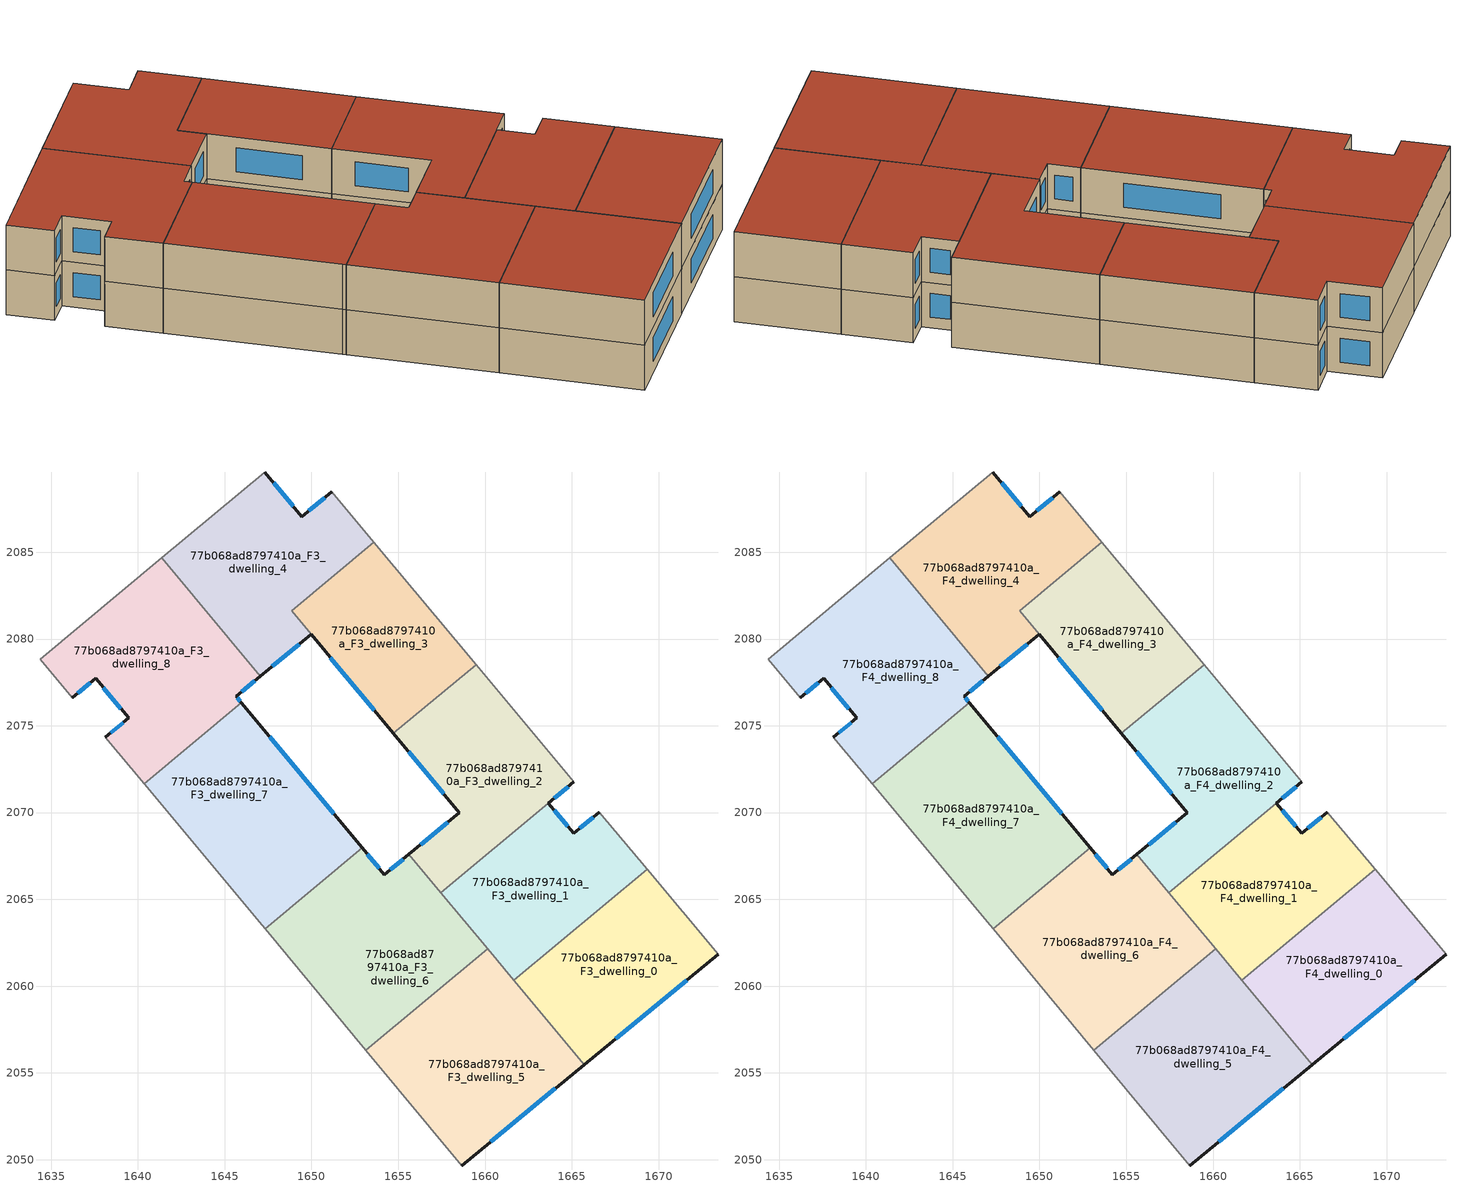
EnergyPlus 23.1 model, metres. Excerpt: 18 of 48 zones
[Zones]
77b068ad8797410a_F3_dwelling_0
 floor to 77b068ad8797410a_F2_dwelling_8 (EU_floor_Construction): 1669.34,2066.72 1673.42,2061.83 1666.07,2055.77 1662.02,2060.62 z9
 floor to 77b068ad8797410a_F2_dwelling_9 (EU_floor_Construction): 1662.02,2060.62 1666.07,2055.77 1665.71,2055.47 1661.67,2060.33 z9
 wall outside (EU_wall_Construction): 1665.71,2055.47 1673.42,2061.83 z9:12
 wall to 77b068ad8797410a_F3_dwelling_1 (EU_wall_Construction): 1669.34,2066.72 1661.67,2060.33 z9:12
 wall adiabatic (EU_wall_Construction): 1673.42,2061.83 1669.34,2066.72 z9:12
 wall to 77b068ad8797410a_F3_dwelling_5 (EU_wall_Construction): 1661.67,2060.33 1665.71,2055.47 z9:12
 window (EU_Window_Construction): 1667.52,2056.97 1671.61,2060.34 z9.7:11.3
77b068ad8797410a_F3_dwelling_1
 floor to 77b068ad8797410a_F2_dwelling_6 (EU_floor_Construction): 1666.59,2070.02 1669.15,2066.96 1661.56,2060.64 1657.54,2065.46 1663.66,2070.55 1665.12,2068.8 z9
 floor to 77b068ad8797410a_F2_dwelling_8 (EU_floor_Construction): 1669.15,2066.96 1669.34,2066.72 1662.02,2060.62 1661.83,2060.86 z9
 floor to 77b068ad8797410a_F2_dwelling_9 (EU_floor_Construction): 1661.83,2060.86 1662.02,2060.62 1661.67,2060.33 1661.47,2060.56 1661.56,2060.64 z9
 floor to 77b068ad8797410a_F2_dwelling_7 (EU_floor_Construction): 1657.54,2065.46 1661.56,2060.64 1661.47,2060.56 1657.46,2065.38 z9
 wall outside (EU_wall_Construction): 1666.59,2070.02 1665.12,2068.8 1663.66,2070.55 z9:12
 wall to 77b068ad8797410a_F3_dwelling_2 (EU_wall_Construction): 1663.66,2070.55 1657.46,2065.38 z9:12
 wall adiabatic (EU_wall_Construction): 1669.34,2066.72 1666.59,2070.02 z9:12
 wall to 77b068ad8797410a_F3_dwelling_6 (EU_wall_Construction): 1657.46,2065.38 1660.14,2062.16 z9:12
 wall to 77b068ad8797410a_F3_dwelling_5 (EU_wall_Construction): 1660.14,2062.16 1661.67,2060.33 z9:12
 window (EU_Window_Construction): 1664.78,2069.21 1664,2070.14 / 1666.25,2069.73 1665.47,2069.09 z9.7:11.3
77b068ad8797410a_F3_dwelling_2
 floor to 77b068ad8797410a_F2_dwelling_4 (EU_floor_Construction): 1659.48,2078.53 1664.75,2072.22 1657.08,2065.84 1655.62,2067.59 1658.53,2070 1654.72,2074.57 z9
 floor to 77b068ad8797410a_F2_dwelling_6 (EU_floor_Construction): 1664.75,2072.22 1665.13,2071.77 1663.66,2070.55 1657.54,2065.46 1657.17,2065.91 z9
 floor to 77b068ad8797410a_F2_dwelling_7 (EU_floor_Construction): 1657.17,2065.91 1657.54,2065.46 1657.46,2065.38 1657.08,2065.84 z9
 wall outside (EU_wall_Construction): 1654.72,2074.57 1658.53,2070 1655.62,2067.59 / 1663.66,2070.55 1665.13,2071.77 z9:12
 wall to 77b068ad8797410a_F3_dwelling_3 (EU_wall_Construction): 1659.48,2078.53 1654.72,2074.57 z9:12
 wall adiabatic (EU_wall_Construction): 1665.13,2071.77 1659.48,2078.53 z9:12
 wall to 77b068ad8797410a_F3_dwelling_6 (EU_wall_Construction): 1655.62,2067.59 1657.45,2065.38 z9:12
 window (EU_Window_Construction): 1657.84,2069.43 1656.3,2068.16 / 1655.62,2073.49 1657.63,2071.07 / 1664,2070.84 1664.78,2071.48 z9.7:11.3
77b068ad8797410a_F3_dwelling_3
 floor to 77b068ad8797410a_F2_dwelling_2 (EU_floor_Construction): 1653.71,2085.44 1659.33,2078.71 1654.57,2074.75 1648.97,2081.48 z9
 floor to 77b068ad8797410a_F2_dwelling_0 (EU_floor_Construction): 1653.6,2085.57 1653.71,2085.44 1648.97,2081.48 1648.85,2081.62 z9
 floor to 77b068ad8797410a_F2_dwelling_4 (EU_floor_Construction): 1659.33,2078.71 1659.48,2078.53 1654.72,2074.57 1654.57,2074.75 z9
 wall outside (EU_wall_Construction): 1649.98,2080.27 1654.72,2074.57 z9:12
 wall to 77b068ad8797410a_F3_dwelling_4 (EU_wall_Construction): 1653.6,2085.57 1648.85,2081.62 1649.97,2080.28 z9:12
 wall adiabatic (EU_wall_Construction): 1659.48,2078.53 1653.6,2085.57 z9:12
 window (EU_Window_Construction): 1651.09,2078.93 1653.61,2075.91 z9.7:11.3
77b068ad8797410a_F3_dwelling_4
 floor to 77b068ad8797410a_F2_dwelling_0 (EU_floor_Construction): 1651.16,2088.49 1653.59,2085.58 1648.85,2081.62 1648.97,2081.48 1646.25,2079.22 1641.58,2084.84 1647.31,2089.6 1649.45,2087.05 z9
 floor to 77b068ad8797410a_F2_dwelling_2 (EU_floor_Construction): 1648.97,2081.48 1649.97,2080.28 1647.06,2077.87 1646.06,2079.06 z9
 floor to 77b068ad8797410a_F2_dwelling_1 (EU_floor_Construction): 1641.58,2084.84 1646.25,2079.22 1646.06,2079.06 1641.38,2084.68 z9
 wall outside (EU_wall_Construction): 1647.06,2077.87 1649.97,2080.28 / 1651.16,2088.49 1649.45,2087.05 1647.31,2089.6 z9:12
 wall to 77b068ad8797410a_F3_dwelling_8 (EU_wall_Construction): 1641.38,2084.68 1647.06,2077.87 z9:12
 wall adiabatic (EU_wall_Construction): 1647.31,2089.6 1641.38,2084.68 / 1653.59,2085.58 1651.16,2088.49 z9:12
 window (EU_Window_Construction): 1647.74,2078.43 1649.29,2079.71 / 1648.95,2087.65 1647.81,2089 / 1650.76,2088.15 1649.85,2087.39 z9.7:11.3
77b068ad8797410a_F3_dwelling_5
 floor to 77b068ad8797410a_F2_dwelling_9 (EU_floor_Construction): 1661.47,2060.56 1665.71,2055.47 1658.66,2049.66 1654.46,2054.72 z9
 floor to 77b068ad8797410a_F2_dwelling_7 (EU_floor_Construction): 1660.14,2062.16 1661.47,2060.56 1654.46,2054.72 1653.13,2056.32 z9
 wall outside (EU_wall_Construction): 1658.66,2049.66 1665.71,2055.47 z9:12
 wall to 77b068ad8797410a_F3_dwelling_6 (EU_wall_Construction): 1660.14,2062.16 1653.13,2056.32 z9:12
 wall adiabatic (EU_wall_Construction): 1653.13,2056.32 1658.66,2049.66 z9:12
 window (EU_Window_Construction): 1660.32,2051.02 1664.06,2054.11 z9.7:11.3
77b068ad8797410a_F3_dwelling_6
 floor to 77b068ad8797410a_F2_dwelling_5 (EU_floor_Construction): 1654.82,2066.93 1656.28,2065.17 1650.07,2060 1647.32,2063.32 1652.91,2067.97 1654.2,2066.42 z9
 floor to 77b068ad8797410a_F2_dwelling_7 (EU_floor_Construction): 1657.08,2065.84 1660.14,2062.16 1653.13,2056.32 1650.07,2060 z9
 floor to 77b068ad8797410a_F2_dwelling_4 (EU_floor_Construction): 1655.62,2067.59 1657.08,2065.84 1656.28,2065.17 1654.82,2066.93 z9
 wall outside (EU_wall_Construction): 1655.62,2067.59 1654.2,2066.42 1652.91,2067.97 z9:12
 wall adiabatic (EU_wall_Construction): 1647.32,2063.32 1653.13,2056.32 z9:12
 wall to 77b068ad8797410a_F3_dwelling_7 (EU_wall_Construction): 1652.91,2067.97 1647.32,2063.32 z9:12
 window (EU_Window_Construction): 1653.9,2066.79 1653.22,2067.61 / 1655.28,2067.32 1654.54,2066.7 z9.7:11.3
77b068ad8797410a_F3_dwelling_7
 floor to 77b068ad8797410a_F2_dwelling_5 (EU_floor_Construction): 1650.26,2071.16 1652.91,2067.97 1647.32,2063.32 1647.16,2063.51 1644.66,2066.5 z9
 floor to 77b068ad8797410a_F2_dwelling_2 (EU_floor_Construction): 1645.96,2076.33 1650.26,2071.16 1650.22,2071.13 1645.92,2076.3 z9
 floor adiabatic (EU_floor_Construction): 1645.92,2076.3 1650.22,2071.13 1650.26,2071.16 1644.66,2066.5 1640.35,2071.66 z9
 wall outside (EU_wall_Construction): 1652.91,2067.97 1645.96,2076.33 z9:12
 wall adiabatic (EU_wall_Construction): 1640.35,2071.66 1647.16,2063.51 1647.32,2063.32 z9:12
 wall to 77b068ad8797410a_F3_dwelling_8 (EU_wall_Construction): 1645.96,2076.33 1640.35,2071.66 z9:12
 window (EU_Window_Construction): 1651.28,2069.94 1647.59,2074.37 z9.7:11.3
77b068ad8797410a_F3_dwelling_8
 floor to 77b068ad8797410a_F2_dwelling_1 (EU_floor_Construction): 1641.38,2084.68 1646.06,2079.06 1639.05,2073.22 1638.12,2074.33 1639.47,2075.45 1637.56,2077.74 1636.22,2076.61 1634.36,2078.84 z9
 floor to 77b068ad8797410a_F2_dwelling_3 (EU_floor_Construction): 1644.61,2077.86 1645.92,2076.3 1640.35,2071.66 1639.05,2073.22 z9
 floor to 77b068ad8797410a_F2_dwelling_2 (EU_floor_Construction): 1646.06,2079.06 1647.06,2077.87 1645.65,2076.7 1645.96,2076.33 1645.92,2076.3 1644.61,2077.86 z9
 wall outside (EU_wall_Construction): 1645.96,2076.33 1645.65,2076.7 1647.06,2077.87 / 1636.22,2076.61 1637.56,2077.74 1639.47,2075.45 1638.12,2074.33 z9:12
 wall adiabatic (EU_wall_Construction): 1641.38,2084.68 1634.36,2078.84 1636.22,2076.61 / 1638.12,2074.33 1640.35,2071.66 z9:12
 window (EU_Window_Construction): 1645.98,2076.98 1646.73,2077.59 / 1645.89,2076.42 1645.72,2076.62 / 1639.15,2075.19 1638.44,2074.59 / 1638.01,2077.2 1639.02,2075.99 / 1636.53,2076.88 1637.25,2077.47 z9.7:11.3
77b068ad8797410a_F4_dwelling_0
 floor to 77b068ad8797410a_F3_dwelling_0 (EU_floor_Construction): 1669.34,2066.72 1673.42,2061.83 1665.71,2055.47 1661.67,2060.33 z12
 wall outside (EU_wall_Construction): 1665.71,2055.47 1673.42,2061.83 z12:15
 wall to 77b068ad8797410a_F4_dwelling_1 (EU_wall_Construction): 1669.34,2066.72 1661.67,2060.33 z12:15
 wall adiabatic (EU_wall_Construction): 1673.42,2061.83 1669.34,2066.72 z12:15
 wall to 77b068ad8797410a_F4_dwelling_5 (EU_wall_Construction): 1661.67,2060.33 1665.71,2055.47 z12:15
 window (EU_Window_Construction): 1667.52,2056.97 1671.61,2060.34 z12.7:14.3
 roof outside (EU_roof_Construction): 1673.42,2061.83 1669.34,2066.72 1661.67,2060.33 1665.71,2055.47 z15
77b068ad8797410a_F4_dwelling_1
 floor to 77b068ad8797410a_F3_dwelling_1 (EU_floor_Construction): 1666.59,2070.02 1669.34,2066.72 1661.67,2060.33 1657.46,2065.38 1663.66,2070.55 1665.12,2068.8 z12
 wall outside (EU_wall_Construction): 1666.59,2070.02 1665.12,2068.8 1663.66,2070.55 z12:15
 wall to 77b068ad8797410a_F4_dwelling_2 (EU_wall_Construction): 1663.66,2070.55 1657.46,2065.38 z12:15
 wall adiabatic (EU_wall_Construction): 1669.34,2066.72 1666.59,2070.02 z12:15
 wall to 77b068ad8797410a_F4_dwelling_6 (EU_wall_Construction): 1657.46,2065.38 1660.14,2062.16 z12:15
 wall to 77b068ad8797410a_F4_dwelling_5 (EU_wall_Construction): 1660.14,2062.16 1661.67,2060.33 z12:15
 window (EU_Window_Construction): 1664.78,2069.21 1664,2070.14 / 1666.25,2069.73 1665.47,2069.09 z12.7:14.3
 roof outside (EU_roof_Construction): 1669.34,2066.72 1666.59,2070.02 1665.12,2068.8 1663.66,2070.55 1657.46,2065.38 1661.67,2060.33 z15
77b068ad8797410a_F4_dwelling_2
 floor to 77b068ad8797410a_F3_dwelling_2 (EU_floor_Construction): 1659.48,2078.53 1665.13,2071.77 1663.66,2070.55 1657.46,2065.38 1655.62,2067.59 1658.53,2070 1654.72,2074.57 z12
 wall outside (EU_wall_Construction): 1654.72,2074.57 1658.53,2070 1655.62,2067.59 / 1663.66,2070.55 1665.13,2071.77 z12:15
 wall to 77b068ad8797410a_F4_dwelling_3 (EU_wall_Construction): 1659.48,2078.53 1654.72,2074.57 z12:15
 wall adiabatic (EU_wall_Construction): 1665.13,2071.77 1659.48,2078.53 z12:15
 wall to 77b068ad8797410a_F4_dwelling_6 (EU_wall_Construction): 1655.62,2067.59 1657.45,2065.38 z12:15
 window (EU_Window_Construction): 1657.84,2069.43 1656.3,2068.16 / 1655.62,2073.49 1657.63,2071.07 / 1664,2070.84 1664.78,2071.48 z12.7:14.3
 roof outside (EU_roof_Construction): 1663.66,2070.55 1665.13,2071.77 1659.48,2078.53 1654.72,2074.57 1658.53,2070 1655.62,2067.59 1657.46,2065.38 z15
77b068ad8797410a_F4_dwelling_3
 floor to 77b068ad8797410a_F3_dwelling_3 (EU_floor_Construction): 1653.6,2085.57 1659.48,2078.53 1654.72,2074.57 1648.85,2081.62 z12
 wall outside (EU_wall_Construction): 1649.98,2080.27 1654.72,2074.57 z12:15
 wall to 77b068ad8797410a_F4_dwelling_4 (EU_wall_Construction): 1653.6,2085.57 1648.85,2081.62 1649.97,2080.28 z12:15
 wall adiabatic (EU_wall_Construction): 1659.48,2078.53 1653.6,2085.57 z12:15
 window (EU_Window_Construction): 1651.09,2078.93 1653.61,2075.91 z12.7:14.3
 roof outside (EU_roof_Construction): 1659.48,2078.53 1653.6,2085.57 1648.85,2081.62 1654.72,2074.57 z15
77b068ad8797410a_F4_dwelling_4
 floor to 77b068ad8797410a_F3_dwelling_4 (EU_floor_Construction): 1651.16,2088.49 1653.59,2085.58 1648.85,2081.62 1649.97,2080.28 1647.06,2077.87 1641.38,2084.68 1647.31,2089.6 1649.45,2087.05 z12
 wall outside (EU_wall_Construction): 1647.06,2077.87 1649.97,2080.28 / 1651.16,2088.49 1649.45,2087.05 1647.31,2089.6 z12:15
 wall to 77b068ad8797410a_F4_dwelling_8 (EU_wall_Construction): 1641.38,2084.68 1647.06,2077.87 z12:15
 wall adiabatic (EU_wall_Construction): 1647.31,2089.6 1641.38,2084.68 / 1653.59,2085.58 1651.16,2088.49 z12:15
 window (EU_Window_Construction): 1647.74,2078.43 1649.29,2079.71 / 1648.95,2087.65 1647.81,2089 / 1650.76,2088.15 1649.85,2087.39 z12.7:14.3
 roof outside (EU_roof_Construction): 1649.97,2080.28 1648.85,2081.62 1653.59,2085.58 1651.16,2088.49 1649.45,2087.05 1647.31,2089.6 1641.38,2084.68 1647.06,2077.87 z15
77b068ad8797410a_F4_dwelling_5
 floor to 77b068ad8797410a_F3_dwelling_5 (EU_floor_Construction): 1660.14,2062.16 1665.71,2055.47 1658.66,2049.66 1653.13,2056.32 z12
 wall outside (EU_wall_Construction): 1658.66,2049.66 1665.71,2055.47 z12:15
 wall to 77b068ad8797410a_F4_dwelling_6 (EU_wall_Construction): 1660.14,2062.16 1653.13,2056.32 z12:15
 wall adiabatic (EU_wall_Construction): 1653.13,2056.32 1658.66,2049.66 z12:15
 window (EU_Window_Construction): 1660.32,2051.02 1664.06,2054.11 z12.7:14.3
 roof outside (EU_roof_Construction): 1665.71,2055.47 1660.14,2062.16 1653.13,2056.32 1658.66,2049.66 z15
77b068ad8797410a_F4_dwelling_6
 floor to 77b068ad8797410a_F3_dwelling_6 (EU_floor_Construction): 1655.62,2067.59 1660.14,2062.16 1653.13,2056.32 1647.32,2063.32 1652.91,2067.97 1654.2,2066.42 z12
 wall outside (EU_wall_Construction): 1655.62,2067.59 1654.2,2066.42 1652.91,2067.97 z12:15
 wall adiabatic (EU_wall_Construction): 1647.32,2063.32 1653.13,2056.32 z12:15
 wall to 77b068ad8797410a_F4_dwelling_7 (EU_wall_Construction): 1652.91,2067.97 1647.32,2063.32 z12:15
 window (EU_Window_Construction): 1653.9,2066.79 1653.22,2067.61 / 1655.28,2067.32 1654.54,2066.7 z12.7:14.3
 roof outside (EU_roof_Construction): 1660.14,2062.16 1655.62,2067.59 1654.2,2066.42 1652.91,2067.97 1647.32,2063.32 1653.13,2056.32 z15
77b068ad8797410a_F4_dwelling_7
 floor to 77b068ad8797410a_F3_dwelling_7 (EU_floor_Construction): 1645.96,2076.33 1652.91,2067.97 1647.32,2063.32 1647.16,2063.51 1640.35,2071.66 z12
 wall outside (EU_wall_Construction): 1652.91,2067.97 1645.96,2076.33 z12:15
 wall adiabatic (EU_wall_Construction): 1640.35,2071.66 1647.16,2063.51 1647.32,2063.32 z12:15
 wall to 77b068ad8797410a_F4_dwelling_8 (EU_wall_Construction): 1645.96,2076.33 1640.35,2071.66 z12:15
 window (EU_Window_Construction): 1651.28,2069.94 1647.59,2074.37 z12.7:14.3
 roof outside (EU_roof_Construction): 1652.91,2067.97 1645.96,2076.33 1640.35,2071.66 1647.16,2063.51 1647.32,2063.32 z15
77b068ad8797410a_F4_dwelling_8
 floor to 77b068ad8797410a_F3_dwelling_8 (EU_floor_Construction): 1641.38,2084.68 1647.06,2077.87 1645.65,2076.7 1645.96,2076.33 1640.35,2071.66 1638.12,2074.33 1639.47,2075.45 1637.56,2077.74 1636.22,2076.61 1634.36,2078.84 z12
 wall outside (EU_wall_Construction): 1645.96,2076.33 1645.65,2076.7 1647.06,2077.87 / 1636.22,2076.61 1637.56,2077.74 1639.47,2075.45 1638.12,2074.33 z12:15
 wall adiabatic (EU_wall_Construction): 1641.38,2084.68 1634.36,2078.84 1636.22,2076.61 / 1638.12,2074.33 1640.35,2071.66 z12:15
 window (EU_Window_Construction): 1645.98,2076.98 1646.73,2077.59 / 1645.89,2076.42 1645.72,2076.62 / 1639.15,2075.19 1638.44,2074.59 / 1638.01,2077.2 1639.02,2075.99 / 1636.53,2076.88 1637.25,2077.47 z12.7:14.3
 roof outside (EU_roof_Construction): 1645.96,2076.33 1645.65,2076.7 1647.06,2077.87 1641.38,2084.68 1634.36,2078.84 1636.22,2076.61 1637.56,2077.74 1639.47,2075.45 1638.12,2074.33 1640.35,2071.66 z15
[Building]
EU S2 Campaign: North Axis=0; Terrain=City; Solar Distribution=FullExterior
[Site:Location]
Budapest.Ferenc.Liszt.Intl.AP: Latitude=47.437; Longitude=19.256; Time Zone=1; Elevation=185
[SizingPeriod:WeatherFileDays]
AnnualSizingPeriod: Begin Month=1; Begin Day of Month=1; End Month=12; End Day of Month=31; Day of Week for Start Day=Monday; Use Weather File Daylight Saving Period=No; Use Weather File Rain and Snow Indicators=No
[MATERIAL]
EU_InternalMass_Material: Roughness=MediumRough; Thickness=0.1; Conductivity=1; Density=1800; Specific Heat=900; Thermal Absorptance=0.9; Solar Absorptance=0.7; Visible Absorptance=0.7
[MATERIAL:NOMASS] Roughness=MediumRough; Thermal Absorptance=0.9; Solar Absorptance=0.7; Visible Absorptance=0.7
Name | Thermal Resistance
EU_wall_NoMass | 0.832559
EU_roof_NoMass | 1.39638
EU_floor_NoMass | 0.872794
[WINDOWMATERIAL:SIMPLEGLAZINGSYSTEM]
EU_Window_SimpleGlazing: UFactor=2.79869; Solar Heat Gain Coefficient=0.75; Visible Transmittance=0.75
[CONSTRUCTION]
EU_wall_Construction: EU_wall_NoMass
EU_roof_Construction: EU_roof_NoMass
EU_floor_Construction: EU_floor_NoMass
EU_Window_Construction: EU_Window_SimpleGlazing
EU_InternalMass_Construction: EU_InternalMass_Material
[ZONE] Type=1; Multiplier=1; Ceiling Height=autocalculate; Floor Area=autocalculate; Part of Total Floor Area=Yes
Name | Volume
77b068ad8797410a_F3_dwelling_0; 77b068ad8797410a_F4_dwelling_0 | 190.18
77b068ad8797410a_F3_dwelling_1; 77b068ad8797410a_F4_dwelling_1 | 184.155
77b068ad8797410a_F3_dwelling_2; 77b068ad8797410a_F4_dwelling_2 | 196.177
77b068ad8797410a_F3_dwelling_3; 77b068ad8797410a_F4_dwelling_3 | 170.259
77b068ad8797410a_F3_dwelling_4; 77b068ad8797410a_F4_dwelling_4 | 210.033
77b068ad8797410a_F3_dwelling_5; 77b068ad8797410a_F4_dwelling_5 | 237.699
77b068ad8797410a_F3_dwelling_6; 77b068ad8797410a_F4_dwelling_6 | 237.712
77b068ad8797410a_F3_dwelling_7; 77b068ad8797410a_F4_dwelling_7 | 237.705
77b068ad8797410a_F3_dwelling_8; 77b068ad8797410a_F4_dwelling_8 | 237.711
[INTERNALMASS] Construction=EU_InternalMass_Construction
Name | Zone or ZoneList | Surface Area
77b068ad8797410a_F3_dwelling_0_EU_InternalMass | 77b068ad8797410a_F3_dwelling_0 | 63.3931
77b068ad8797410a_F3_dwelling_1_EU_InternalMass | 77b068ad8797410a_F3_dwelling_1 | 61.3851
77b068ad8797410a_F3_dwelling_2_EU_InternalMass | 77b068ad8797410a_F3_dwelling_2 | 65.3938
77b068ad8797410a_F3_dwelling_3_EU_InternalMass | 77b068ad8797410a_F3_dwelling_3 | 56.7678
77b068ad8797410a_F3_dwelling_4_EU_InternalMass | 77b068ad8797410a_F3_dwelling_4 | 70.012
77b068ad8797410a_F3_dwelling_5_EU_InternalMass | 77b068ad8797410a_F3_dwelling_5 | 79.2331
77b068ad8797410a_F3_dwelling_6_EU_InternalMass | 77b068ad8797410a_F3_dwelling_6 | 79.2373
77b068ad8797410a_F3_dwelling_7_EU_InternalMass | 77b068ad8797410a_F3_dwelling_7 | 79.2347
77b068ad8797410a_F3_dwelling_8_EU_InternalMass | 77b068ad8797410a_F3_dwelling_8 | 79.2369
77b068ad8797410a_F4_dwelling_0_EU_InternalMass | 77b068ad8797410a_F4_dwelling_0 | 63.3931
77b068ad8797410a_F4_dwelling_1_EU_InternalMass | 77b068ad8797410a_F4_dwelling_1 | 61.3851
77b068ad8797410a_F4_dwelling_2_EU_InternalMass | 77b068ad8797410a_F4_dwelling_2 | 65.3938
77b068ad8797410a_F4_dwelling_3_EU_InternalMass | 77b068ad8797410a_F4_dwelling_3 | 56.7678
77b068ad8797410a_F4_dwelling_4_EU_InternalMass | 77b068ad8797410a_F4_dwelling_4 | 70.012
77b068ad8797410a_F4_dwelling_5_EU_InternalMass | 77b068ad8797410a_F4_dwelling_5 | 79.2331
77b068ad8797410a_F4_dwelling_6_EU_InternalMass | 77b068ad8797410a_F4_dwelling_6 | 79.2373
77b068ad8797410a_F4_dwelling_7_EU_InternalMass | 77b068ad8797410a_F4_dwelling_7 | 79.2347
77b068ad8797410a_F4_dwelling_8_EU_InternalMass | 77b068ad8797410a_F4_dwelling_8 | 79.2369
[OTHEREQUIPMENT] Fuel Type=Electricity; Design Level Calculation Method=Watts/Area; Power per Zone Floor Area=1; Fraction Latent=0; Fraction Radiant=0; Fraction Lost=0; Carbon Dioxide Generation Rate=0; EndUse Subcategory=EU_Step8_InternalGains
Name | Zone or ZoneList or Space or SpaceList | Schedule
EU_Step8_InternalGain_77b068ad8797410a_F3_dwelling_0_f000 | 77b068ad8797410a_F3_dwelling_0 | EU_Step8_GainSchedule_77b068ad8797410a_F3_dwelling_0_f000
EU_Step8_InternalGain_77b068ad8797410a_F3_dwelling_1_f000 | 77b068ad8797410a_F3_dwelling_1 | EU_Step8_GainSchedule_77b068ad8797410a_F3_dwelling_1_f000
EU_Step8_InternalGain_77b068ad8797410a_F3_dwelling_2_f000 | 77b068ad8797410a_F3_dwelling_2 | EU_Step8_GainSchedule_77b068ad8797410a_F3_dwelling_2_f000
EU_Step8_InternalGain_77b068ad8797410a_F3_dwelling_3_f000 | 77b068ad8797410a_F3_dwelling_3 | EU_Step8_GainSchedule_77b068ad8797410a_F3_dwelling_3_f000
EU_Step8_InternalGain_77b068ad8797410a_F3_dwelling_4_f000 | 77b068ad8797410a_F3_dwelling_4 | EU_Step8_GainSchedule_77b068ad8797410a_F3_dwelling_4_f000
EU_Step8_InternalGain_77b068ad8797410a_F3_dwelling_5_f000 | 77b068ad8797410a_F3_dwelling_5 | EU_Step8_GainSchedule_77b068ad8797410a_F3_dwelling_5_f000
EU_Step8_InternalGain_77b068ad8797410a_F3_dwelling_6_f000 | 77b068ad8797410a_F3_dwelling_6 | EU_Step8_GainSchedule_77b068ad8797410a_F3_dwelling_6_f000
EU_Step8_InternalGain_77b068ad8797410a_F3_dwelling_7_f000 | 77b068ad8797410a_F3_dwelling_7 | EU_Step8_GainSchedule_77b068ad8797410a_F3_dwelling_7_f000
EU_Step8_InternalGain_77b068ad8797410a_F3_dwelling_8_f000 | 77b068ad8797410a_F3_dwelling_8 | EU_Step8_GainSchedule_77b068ad8797410a_F3_dwelling_8_f000
EU_Step8_InternalGain_77b068ad8797410a_F4_dwelling_0_f000 | 77b068ad8797410a_F4_dwelling_0 | EU_Step8_GainSchedule_77b068ad8797410a_F4_dwelling_0_f000
EU_Step8_InternalGain_77b068ad8797410a_F4_dwelling_1_f000 | 77b068ad8797410a_F4_dwelling_1 | EU_Step8_GainSchedule_77b068ad8797410a_F4_dwelling_1_f000
EU_Step8_InternalGain_77b068ad8797410a_F4_dwelling_2_f000 | 77b068ad8797410a_F4_dwelling_2 | EU_Step8_GainSchedule_77b068ad8797410a_F4_dwelling_2_f000
EU_Step8_InternalGain_77b068ad8797410a_F4_dwelling_3_f000 | 77b068ad8797410a_F4_dwelling_3 | EU_Step8_GainSchedule_77b068ad8797410a_F4_dwelling_3_f000
EU_Step8_InternalGain_77b068ad8797410a_F4_dwelling_4_f000 | 77b068ad8797410a_F4_dwelling_4 | EU_Step8_GainSchedule_77b068ad8797410a_F4_dwelling_4_f000
EU_Step8_InternalGain_77b068ad8797410a_F4_dwelling_5_f000 | 77b068ad8797410a_F4_dwelling_5 | EU_Step8_GainSchedule_77b068ad8797410a_F4_dwelling_5_f000
EU_Step8_InternalGain_77b068ad8797410a_F4_dwelling_6_f000 | 77b068ad8797410a_F4_dwelling_6 | EU_Step8_GainSchedule_77b068ad8797410a_F4_dwelling_6_f000
EU_Step8_InternalGain_77b068ad8797410a_F4_dwelling_7_f000 | 77b068ad8797410a_F4_dwelling_7 | EU_Step8_GainSchedule_77b068ad8797410a_F4_dwelling_7_f000
EU_Step8_InternalGain_77b068ad8797410a_F4_dwelling_8_f000 | 77b068ad8797410a_F4_dwelling_8 | EU_Step8_GainSchedule_77b068ad8797410a_F4_dwelling_8_f000
[ZONEVENTILATION:DESIGNFLOWRATE] Schedule=EU_AlwaysOn; Design Flow Rate Calculation Method=AirChanges/Hour; Air Changes per Hour=0.475469; Ventilation Type=Natural; Fan Pressure Rise=0; Fan Total Efficiency=1; Constant Term Coefficient=1; Temperature Term Coefficient=0; Velocity Term Coefficient=0; Velocity Squared Term Coefficient=0; Minimum Indoor Temperature=-100; Maximum Indoor Temperature=100; Delta Temperature=-100; Minimum Outdoor Temperature=-100; Maximum Outdoor Temperature=100; Maximum Wind Speed=40
Name | Zone or ZoneList or Space or SpaceList
EU_ConstantAir_77b068ad8797410a_F3_dwelling_0 | 77b068ad8797410a_F3_dwelling_0
EU_ConstantAir_77b068ad8797410a_F3_dwelling_1 | 77b068ad8797410a_F3_dwelling_1
EU_ConstantAir_77b068ad8797410a_F3_dwelling_2 | 77b068ad8797410a_F3_dwelling_2
EU_ConstantAir_77b068ad8797410a_F3_dwelling_3 | 77b068ad8797410a_F3_dwelling_3
EU_ConstantAir_77b068ad8797410a_F3_dwelling_4 | 77b068ad8797410a_F3_dwelling_4
EU_ConstantAir_77b068ad8797410a_F3_dwelling_5 | 77b068ad8797410a_F3_dwelling_5
EU_ConstantAir_77b068ad8797410a_F3_dwelling_6 | 77b068ad8797410a_F3_dwelling_6
EU_ConstantAir_77b068ad8797410a_F3_dwelling_7 | 77b068ad8797410a_F3_dwelling_7
EU_ConstantAir_77b068ad8797410a_F3_dwelling_8 | 77b068ad8797410a_F3_dwelling_8
EU_ConstantAir_77b068ad8797410a_F4_dwelling_0 | 77b068ad8797410a_F4_dwelling_0
EU_ConstantAir_77b068ad8797410a_F4_dwelling_1 | 77b068ad8797410a_F4_dwelling_1
EU_ConstantAir_77b068ad8797410a_F4_dwelling_2 | 77b068ad8797410a_F4_dwelling_2
EU_ConstantAir_77b068ad8797410a_F4_dwelling_3 | 77b068ad8797410a_F4_dwelling_3
EU_ConstantAir_77b068ad8797410a_F4_dwelling_4 | 77b068ad8797410a_F4_dwelling_4
EU_ConstantAir_77b068ad8797410a_F4_dwelling_5 | 77b068ad8797410a_F4_dwelling_5
EU_ConstantAir_77b068ad8797410a_F4_dwelling_6 | 77b068ad8797410a_F4_dwelling_6
EU_ConstantAir_77b068ad8797410a_F4_dwelling_7 | 77b068ad8797410a_F4_dwelling_7
EU_ConstantAir_77b068ad8797410a_F4_dwelling_8 | 77b068ad8797410a_F4_dwelling_8
[HVACTEMPLATE:THERMOSTAT] Constant Heating Setpoint=20; Constant Cooling Setpoint=50
EU_HeatOnly_77b068ad8797410a_F0_dwelling_0; EU_HeatOnly_77b068ad8797410a_F0_dwelling_1; EU_HeatOnly_77b068ad8797410a_F0_dwelling_2; EU_HeatOnly_77b068ad8797410a_F0_dwelling_3; EU_HeatOnly_77b068ad8797410a_F0_dwelling_4; EU_HeatOnly_77b068ad8797410a_F0_dwelling_5; EU_HeatOnly_77b068ad8797410a_F0_dwelling_6; EU_HeatOnly_77b068ad8797410a_F0_dwelling_7; EU_HeatOnly_77b068ad8797410a_F0_dwelling_8; EU_HeatOnly_77b068ad8797410a_F0_dwelling_9; EU_HeatOnly_77b068ad8797410a_F1_dwelling_0; EU_HeatOnly_77b068ad8797410a_F1_dwelling_1; EU_HeatOnly_77b068ad8797410a_F1_dwelling_2; EU_HeatOnly_77b068ad8797410a_F1_dwelling_3; EU_HeatOnly_77b068ad8797410a_F1_dwelling_4; EU_HeatOnly_77b068ad8797410a_F1_dwelling_5; EU_HeatOnly_77b068ad8797410a_F1_dwelling_6; EU_HeatOnly_77b068ad8797410a_F1_dwelling_7; EU_HeatOnly_77b068ad8797410a_F1_dwelling_8; EU_HeatOnly_77b068ad8797410a_F1_dwelling_9; EU_HeatOnly_77b068ad8797410a_F2_dwelling_0; EU_HeatOnly_77b068ad8797410a_F2_dwelling_1; EU_HeatOnly_77b068ad8797410a_F2_dwelling_2; EU_HeatOnly_77b068ad8797410a_F2_dwelling_3; EU_HeatOnly_77b068ad8797410a_F2_dwelling_4; EU_HeatOnly_77b068ad8797410a_F2_dwelling_5; EU_HeatOnly_77b068ad8797410a_F2_dwelling_6; EU_HeatOnly_77b068ad8797410a_F2_dwelling_7; EU_HeatOnly_77b068ad8797410a_F2_dwelling_8; EU_HeatOnly_77b068ad8797410a_F2_dwelling_9; EU_HeatOnly_77b068ad8797410a_F3_dwelling_0; EU_HeatOnly_77b068ad8797410a_F3_dwelling_1; EU_HeatOnly_77b068ad8797410a_F3_dwelling_2; EU_HeatOnly_77b068ad8797410a_F3_dwelling_3; EU_HeatOnly_77b068ad8797410a_F3_dwelling_4; EU_HeatOnly_77b068ad8797410a_F3_dwelling_5; EU_HeatOnly_77b068ad8797410a_F3_dwelling_6; EU_HeatOnly_77b068ad8797410a_F3_dwelling_7; EU_HeatOnly_77b068ad8797410a_F3_dwelling_8; EU_HeatOnly_77b068ad8797410a_F4_dwelling_0; EU_HeatOnly_77b068ad8797410a_F4_dwelling_1; EU_HeatOnly_77b068ad8797410a_F4_dwelling_2; EU_HeatOnly_77b068ad8797410a_F4_dwelling_3; EU_HeatOnly_77b068ad8797410a_F4_dwelling_4; EU_HeatOnly_77b068ad8797410a_F4_dwelling_5; EU_HeatOnly_77b068ad8797410a_F4_dwelling_6; EU_HeatOnly_77b068ad8797410a_F4_dwelling_7; EU_HeatOnly_77b068ad8797410a_F4_dwelling_8
[HVACTEMPLATE:ZONE:IDEALLOADSAIRSYSTEM] System Availability Schedule=EU_AlwaysOn; Maximum Heating Supply Air Temperature=50; Minimum Cooling Supply Air Temperature=13; Maximum Heating Supply Air Humidity Ratio=0.0156; Minimum Cooling Supply Air Humidity Ratio=0.0077; Heating Limit=NoLimit; Cooling Limit=NoLimit; Heating Availability Schedule=EU_AlwaysOn; Cooling Availability Schedule=EU_CoolingOff; Dehumidification Control Type=ConstantSensibleHeatRatio; Cooling Sensible Heat Ratio=0.7; Dehumidification Setpoint=60; Humidification Control Type=None; Humidification Setpoint=30; Outdoor Air Method=None; Outdoor Air Flow Rate per Person=0.00944; Outdoor Air Flow Rate per Zone Floor Area=0; Outdoor Air Flow Rate per Zone=0; Demand Controlled Ventilation Type=None; Outdoor Air Economizer Type=NoEconomizer; Heat Recovery Type=None; Sensible Heat Recovery Effectiveness=0.7; Latent Heat Recovery Effectiveness=0.65
Name | Template Thermostat
77b068ad8797410a_F3_dwelling_0 | EU_HeatOnly_77b068ad8797410a_F3_dwelling_0
77b068ad8797410a_F3_dwelling_1 | EU_HeatOnly_77b068ad8797410a_F3_dwelling_1
77b068ad8797410a_F3_dwelling_2 | EU_HeatOnly_77b068ad8797410a_F3_dwelling_2
77b068ad8797410a_F3_dwelling_3 | EU_HeatOnly_77b068ad8797410a_F3_dwelling_3
77b068ad8797410a_F3_dwelling_4 | EU_HeatOnly_77b068ad8797410a_F3_dwelling_4
77b068ad8797410a_F3_dwelling_5 | EU_HeatOnly_77b068ad8797410a_F3_dwelling_5
77b068ad8797410a_F3_dwelling_6 | EU_HeatOnly_77b068ad8797410a_F3_dwelling_6
77b068ad8797410a_F3_dwelling_7 | EU_HeatOnly_77b068ad8797410a_F3_dwelling_7
77b068ad8797410a_F3_dwelling_8 | EU_HeatOnly_77b068ad8797410a_F3_dwelling_8
77b068ad8797410a_F4_dwelling_0 | EU_HeatOnly_77b068ad8797410a_F4_dwelling_0
77b068ad8797410a_F4_dwelling_1 | EU_HeatOnly_77b068ad8797410a_F4_dwelling_1
77b068ad8797410a_F4_dwelling_2 | EU_HeatOnly_77b068ad8797410a_F4_dwelling_2
77b068ad8797410a_F4_dwelling_3 | EU_HeatOnly_77b068ad8797410a_F4_dwelling_3
77b068ad8797410a_F4_dwelling_4 | EU_HeatOnly_77b068ad8797410a_F4_dwelling_4
77b068ad8797410a_F4_dwelling_5 | EU_HeatOnly_77b068ad8797410a_F4_dwelling_5
77b068ad8797410a_F4_dwelling_6 | EU_HeatOnly_77b068ad8797410a_F4_dwelling_6
77b068ad8797410a_F4_dwelling_7 | EU_HeatOnly_77b068ad8797410a_F4_dwelling_7
77b068ad8797410a_F4_dwelling_8 | EU_HeatOnly_77b068ad8797410a_F4_dwelling_8
[SIZING:ZONE] Zone Cooling Design Supply Air Temperature Input Method=SupplyAirTemperature; Zone Cooling Design Supply Air Temperature=13; Zone Heating Design Supply Air Temperature Input Method=SupplyAirTemperature; Zone Heating Design Supply Air Temperature=50; Zone Cooling Design Supply Air Humidity Ratio=0.008; Zone Heating Design Supply Air Humidity Ratio=0.008; Cooling Design Air Flow Method=DesignDay; Cooling Design Air Flow Rate=0; Cooling Minimum Air Flow per Zone Floor Area=0.000762; Cooling Minimum Air Flow=0; Cooling Minimum Air Flow Fraction=0.2; Heating Design Air Flow Method=DesignDay; Heating Design Air Flow Rate=0; Heating Maximum Air Flow per Zone Floor Area=0.002032; Heating Maximum Air Flow=0.141576; Heating Maximum Air Flow Fraction=0.3; Account for Dedicated Outdoor Air System=No; Dedicated Outdoor Air System Control Strategy=NeutralSupplyAir; Dedicated Outdoor Air Low Setpoint Temperature for Design=autosize; Dedicated Outdoor Air High Setpoint Temperature for Design=autosize; Zone Load Sizing Method=Sensible Load Only No Latent Load; Zone Latent Cooling Design Supply Air Humidity Ratio Input Method=HumidityRatioDifference; Zone Cooling Design Supply Air Humidity Ratio Difference=0.005; Zone Latent Heating Design Supply Air Humidity Ratio Input Method=HumidityRatioDifference; Zone Humidification Design Supply Air Humidity Ratio Difference=0.005
77b068ad8797410a_F3_dwelling_0; 77b068ad8797410a_F3_dwelling_1; 77b068ad8797410a_F3_dwelling_2; 77b068ad8797410a_F3_dwelling_3; 77b068ad8797410a_F3_dwelling_4; 77b068ad8797410a_F3_dwelling_5; 77b068ad8797410a_F3_dwelling_6; 77b068ad8797410a_F3_dwelling_7; 77b068ad8797410a_F3_dwelling_8; 77b068ad8797410a_F4_dwelling_0; 77b068ad8797410a_F4_dwelling_1; 77b068ad8797410a_F4_dwelling_2; 77b068ad8797410a_F4_dwelling_3; 77b068ad8797410a_F4_dwelling_4; 77b068ad8797410a_F4_dwelling_5; 77b068ad8797410a_F4_dwelling_6; 77b068ad8797410a_F4_dwelling_7; 77b068ad8797410a_F4_dwelling_8
[SCHEDULE:CONSTANT]
Name | Hourly Value
EU_AlwaysOn | 1
EU_CoolingOff | 0
[SCHEDULE:FILE] Column Number=1; Rows to Skip at Top=0; Number of Hours of Data=8760; Column Separator=Comma; Interpolate to Timestep=No; Minutes per Item=60; Adjust Schedule for Daylight Savings=Yes
Name | File
EU_Step8_GainSchedule_77b068ad8797410a_F3_dwelling_0_f000 | ../../schedules/77b068ad8797410a/77b068ad8797410a_F3_dwelling_0_f000_gain.csv
EU_Step8_GainSchedule_77b068ad8797410a_F3_dwelling_1_f000 | ../../schedules/77b068ad8797410a/77b068ad8797410a_F3_dwelling_1_f000_gain.csv
EU_Step8_GainSchedule_77b068ad8797410a_F3_dwelling_2_f000 | ../../schedules/77b068ad8797410a/77b068ad8797410a_F3_dwelling_2_f000_gain.csv
EU_Step8_GainSchedule_77b068ad8797410a_F3_dwelling_3_f000 | ../../schedules/77b068ad8797410a/77b068ad8797410a_F3_dwelling_3_f000_gain.csv
EU_Step8_GainSchedule_77b068ad8797410a_F3_dwelling_4_f000 | ../../schedules/77b068ad8797410a/77b068ad8797410a_F3_dwelling_4_f000_gain.csv
EU_Step8_GainSchedule_77b068ad8797410a_F3_dwelling_5_f000 | ../../schedules/77b068ad8797410a/77b068ad8797410a_F3_dwelling_5_f000_gain.csv
EU_Step8_GainSchedule_77b068ad8797410a_F3_dwelling_6_f000 | ../../schedules/77b068ad8797410a/77b068ad8797410a_F3_dwelling_6_f000_gain.csv
EU_Step8_GainSchedule_77b068ad8797410a_F3_dwelling_7_f000 | ../../schedules/77b068ad8797410a/77b068ad8797410a_F3_dwelling_7_f000_gain.csv
EU_Step8_GainSchedule_77b068ad8797410a_F3_dwelling_8_f000 | ../../schedules/77b068ad8797410a/77b068ad8797410a_F3_dwelling_8_f000_gain.csv
EU_Step8_GainSchedule_77b068ad8797410a_F4_dwelling_0_f000 | ../../schedules/77b068ad8797410a/77b068ad8797410a_F4_dwelling_0_f000_gain.csv
EU_Step8_GainSchedule_77b068ad8797410a_F4_dwelling_1_f000 | ../../schedules/77b068ad8797410a/77b068ad8797410a_F4_dwelling_1_f000_gain.csv
EU_Step8_GainSchedule_77b068ad8797410a_F4_dwelling_2_f000 | ../../schedules/77b068ad8797410a/77b068ad8797410a_F4_dwelling_2_f000_gain.csv
EU_Step8_GainSchedule_77b068ad8797410a_F4_dwelling_3_f000 | ../../schedules/77b068ad8797410a/77b068ad8797410a_F4_dwelling_3_f000_gain.csv
EU_Step8_GainSchedule_77b068ad8797410a_F4_dwelling_4_f000 | ../../schedules/77b068ad8797410a/77b068ad8797410a_F4_dwelling_4_f000_gain.csv
EU_Step8_GainSchedule_77b068ad8797410a_F4_dwelling_5_f000 | ../../schedules/77b068ad8797410a/77b068ad8797410a_F4_dwelling_5_f000_gain.csv
EU_Step8_GainSchedule_77b068ad8797410a_F4_dwelling_6_f000 | ../../schedules/77b068ad8797410a/77b068ad8797410a_F4_dwelling_6_f000_gain.csv
EU_Step8_GainSchedule_77b068ad8797410a_F4_dwelling_7_f000 | ../../schedules/77b068ad8797410a/77b068ad8797410a_F4_dwelling_7_f000_gain.csv
EU_Step8_GainSchedule_77b068ad8797410a_F4_dwelling_8_f000 | ../../schedules/77b068ad8797410a/77b068ad8797410a_F4_dwelling_8_f000_gain.csv
